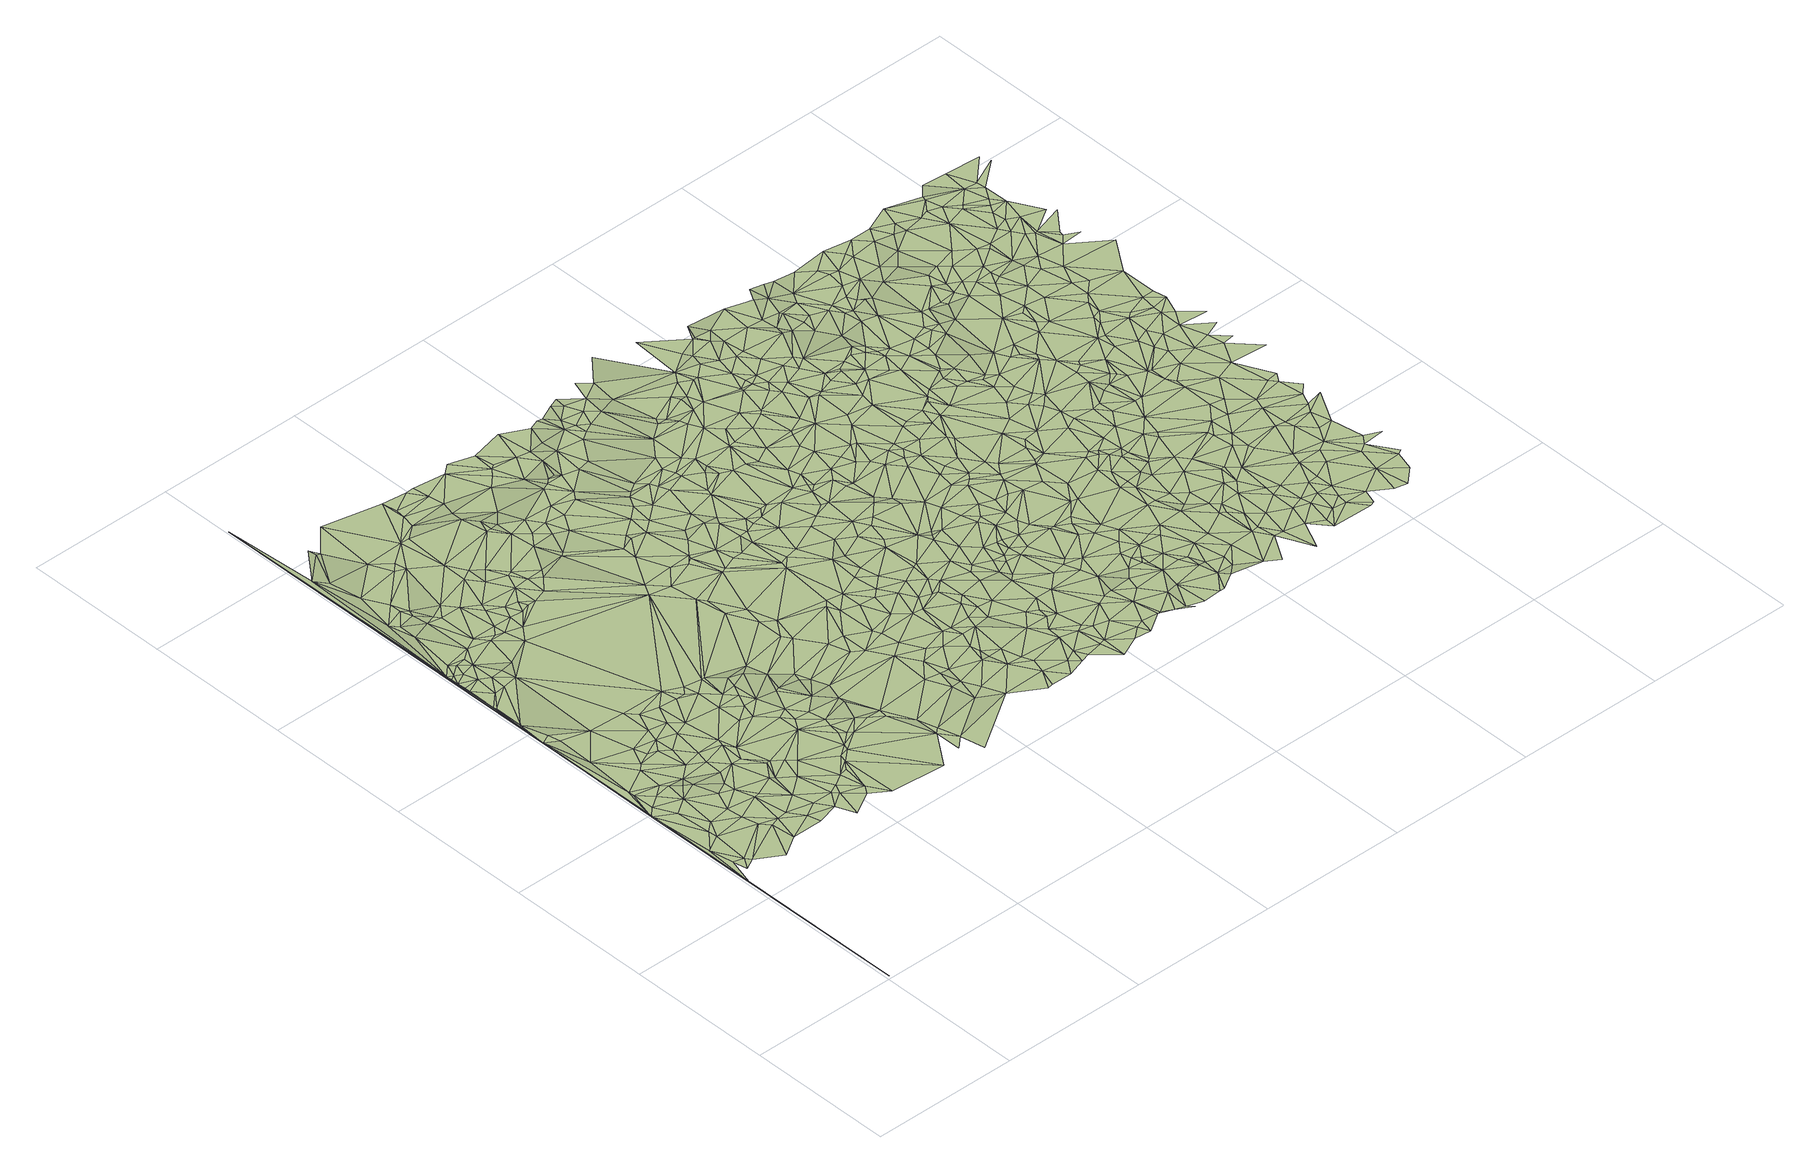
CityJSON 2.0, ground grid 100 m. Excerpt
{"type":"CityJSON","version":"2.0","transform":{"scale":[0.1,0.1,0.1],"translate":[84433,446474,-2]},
"CityObjects":{
"terrain1":{"type":"TINRelief","geometry":[{"type":"CompositeSurface","lod":"2","boundaries":[[[0,1,2]],[[1,3,2]],[[4,0,5]],[[6,3,7]],[[4,1,0]],[[4,5,8]],[[4,9,1]],[[1,10,3]],[[1,9,10]],[[11,4,8]],[[10,12,3]],[[12,13,3]],[[3,13,14]],[[15,10,9]],[[11,9,4]],[[3,14,16]],[[15,12,10]],[[17,8,18]],[[14,13,19]],[[3,16,7]],[[20,13,12]],[[21,15,9]],[[15,20,12]],[[17,11,8]],[[20,19,13]],[[16,14,22]],[[11,21,9]],[[22,14,19]],[[17,18,23]],[[24,7,16]],[[25,20,15]],[[25,15,21]],[[20,26,19]],[[6,7,27]],[[24,16,28]],[[28,16,22]],[[22,19,26]],[[24,29,7]],[[11,30,21]],[[20,31,26]],[[17,30,11]],[[17,23,30]],[[25,32,20]],[[33,7,34]],[[34,7,29]],[[20,35,31]],[[36,22,26]],[[37,7,33]],[[24,28,38]],[[32,35,20]],[[25,21,39]],[[36,28,22]],[[36,26,31]],[[37,40,7]],[[30,39,21]],[[41,30,23]],[[42,37,33]],[[24,43,29]],[[36,31,35]],[[25,44,32]],[[45,24,38]],[[33,34,43]],[[42,40,37]],[[34,29,43]],[[46,41,23]],[[25,39,44]],[[32,47,35]],[[48,38,28]],[[30,49,39]],[[48,28,36]],[[41,49,30]],[[45,43,24]],[[42,50,40]],[[42,33,51]],[[32,44,47]],[[36,35,52]],[[40,53,54]],[[40,50,53]],[[45,38,55]],[[56,57,53]],[[47,52,35]],[[39,58,44]],[[59,55,38]],[[53,57,54]],[[59,38,48]],[[57,60,54]],[[61,56,53]],[[62,39,49]],[[42,51,50]],[[63,49,41]],[[64,60,57]],[[61,57,56]],[[48,36,65]],[[61,53,50]],[[64,54,60]],[[33,43,66]],[[62,58,39]],[[67,41,46]],[[36,52,65]],[[68,64,57]],[[44,69,47]],[[63,62,49]],[[70,45,55]],[[61,68,57]],[[71,44,58]],[[33,66,51]],[[64,72,54]],[[59,48,73]],[[70,55,59]],[[45,74,43]],[[67,63,41]],[[27,7,40]],[[47,69,52]],[[75,61,50]],[[75,50,51]],[[68,76,64]],[[62,71,58]],[[64,76,72]],[[77,73,48]],[[77,48,65]],[[70,59,73]],[[71,69,44]],[[70,74,45]],[[61,78,68]],[[65,52,69]],[[79,54,72]],[[75,78,61]],[[78,76,68]],[[80,62,63]],[[81,71,62]],[[75,51,66]],[[82,72,76]],[[74,83,43]],[[27,40,54]],[[80,63,67]],[[66,43,83]],[[70,73,84]],[[77,84,73]],[[85,54,79]],[[86,67,87]],[[78,82,76]],[[88,81,62]],[[75,89,78]],[[90,77,65]],[[90,65,69]],[[75,66,89]],[[80,88,62]],[[71,91,69]],[[92,72,82]],[[86,80,67]],[[81,91,71]],[[70,93,74]],[[79,72,92]],[[85,94,54]],[[91,95,69]],[[92,82,78]],[[90,69,95]],[[70,84,93]],[[86,87,96]],[[97,84,77]],[[74,98,83]],[[99,78,89]],[[81,100,91]],[[99,89,66]],[[97,77,90]],[[74,93,98]],[[85,79,101]],[[88,102,81]],[[86,103,80]],[[80,103,88]],[[100,95,91]],[[81,102,100]],[[104,90,95]],[[100,104,95]],[[105,93,84]],[[106,101,79]],[[92,78,107]],[[97,90,104]],[[105,84,97]],[[106,79,92]],[[86,108,103]],[[99,107,78]],[[94,27,54]],[[109,85,101]],[[86,96,108]],[[103,110,88]],[[88,111,102]],[[112,98,93]],[[66,83,113]],[[85,114,94]],[[110,111,88]],[[99,66,115]],[[105,112,93]],[[116,106,92]],[[106,117,101]],[[113,83,98]],[[103,108,110]],[[118,114,85]],[[118,85,109]],[[109,101,117]],[[108,96,119]],[[116,92,107]],[[120,97,104]],[[114,121,94]],[[113,98,112]],[[108,122,110]],[[100,123,104]],[[106,124,117]],[[125,106,116]],[[105,97,126]],[[109,117,127]],[[118,109,127]],[[105,128,112]],[[115,66,113]],[[102,123,100]],[[99,115,107]],[[127,117,124]],[[125,124,106]],[[116,107,129]],[[108,119,130]],[[110,131,111]],[[108,130,122]],[[102,111,123]],[[122,130,110]],[[132,94,121]],[[116,129,133]],[[120,126,97]],[[129,107,134]],[[120,104,135]],[[127,124,136]],[[128,113,112]],[[110,130,131]],[[137,125,116]],[[125,136,124]],[[107,115,134]],[[138,128,105]],[[114,139,121]],[[140,114,118]],[[137,116,133]],[[138,105,126]],[[133,129,134]],[[111,131,141]],[[104,142,135]],[[123,142,104]],[[132,143,94]],[[137,136,125]],[[144,118,127]],[[145,113,128]],[[111,141,123]],[[132,121,146]],[[130,147,131]],[[115,148,134]],[[149,130,119]],[[145,128,138]],[[139,146,121]],[[145,150,113]],[[133,134,151]],[[144,127,136]],[[120,152,126]],[[120,135,152]],[[140,139,114]],[[137,133,153]],[[147,141,131]],[[145,138,150]],[[151,134,148]],[[132,146,143]],[[153,133,151]],[[138,126,154]],[[149,147,130]],[[140,118,144]],[[137,153,155]],[[126,152,156]],[[141,157,123]],[[154,126,156]],[[123,158,142]],[[138,159,150]],[[160,136,137]],[[135,161,152]],[[135,142,162]],[[163,141,147]],[[164,151,148]],[[138,154,159]],[[165,153,151]],[[165,155,153]],[[135,162,161]],[[123,157,166]],[[167,157,141]],[[168,158,123]],[[142,158,162]],[[160,137,155]],[[156,152,161]],[[165,151,164]],[[163,167,141]],[[168,123,166]],[[140,169,139]],[[139,170,146]],[[154,171,159]],[[172,154,156]],[[173,164,148]],[[167,166,157]],[[174,144,136]],[[162,158,175]],[[140,144,169]],[[172,156,161]],[[154,176,171]],[[168,175,158]],[[172,176,154]],[[174,136,160]],[[177,165,164]],[[178,173,148]],[[179,115,113]],[[180,155,165]],[[181,161,162]],[[177,164,173]],[[182,166,167]],[[183,147,149]],[[183,163,147]],[[160,155,184]],[[163,182,167]],[[169,185,139]],[[179,148,115]],[[182,168,166]],[[179,113,150]],[[172,161,186]],[[180,165,177]],[[187,162,175]],[[184,155,180]],[[144,185,169]],[[139,185,170]],[[178,177,173]],[[172,186,176]],[[187,181,162]],[[188,171,176]],[[168,189,175]],[[163,190,182]],[[191,161,181]],[[180,177,178]],[[174,185,144]],[[191,186,161]],[[179,150,159]],[[192,160,184]],[[193,168,182]],[[174,160,192]],[[187,194,181]],[[195,190,163]],[[188,176,186]],[[189,187,175]],[[191,181,194]],[[180,178,196]],[[193,189,168]],[[178,148,179]],[[183,195,163]],[[197,192,184]],[[198,184,180]],[[190,199,182]],[[200,194,187]],[[197,184,198]],[[174,201,185]],[[188,186,191]],[[202,159,171]],[[199,193,182]],[[203,180,196]],[[198,180,203]],[[191,194,204]],[[195,199,190]],[[200,204,194]],[[197,198,205]],[[199,189,193]],[[206,187,189]],[[183,207,208]],[[209,170,185]],[[210,200,187]],[[198,203,205]],[[183,211,195]],[[210,187,206]],[[203,196,212]],[[211,199,195]],[[213,185,201]],[[214,171,188]],[[174,192,215]],[[183,208,216]],[[178,179,196]],[[183,216,211]],[[210,204,200]],[[203,217,205]],[[197,215,192]],[[174,218,201]],[[203,212,217]],[[219,185,213]],[[220,188,191]],[[219,209,185]],[[197,205,221]],[[202,179,159]],[[222,191,204]],[[196,223,212]],[[218,213,201]],[[205,217,224]],[[174,215,218]],[[211,225,199]],[[202,171,214]],[[216,208,226]],[[199,227,189]],[[216,228,211]],[[217,212,229]],[[230,204,210]],[[231,210,206]],[[196,179,223]],[[206,189,227]],[[232,209,219]],[[197,221,215]],[[208,233,234]],[[222,220,191]],[[221,205,224]],[[219,213,235]],[[220,236,188]],[[214,188,236]],[[229,212,223]],[[217,229,224]],[[218,237,213]],[[232,219,238]],[[232,239,209]],[[222,204,230]],[[213,237,235]],[[216,226,228]],[[211,228,225]],[[230,210,231]],[[199,225,227]],[[215,240,218]],[[221,241,215]],[[241,240,215]],[[231,206,242]],[[229,243,224]],[[219,235,238]],[[232,238,239]],[[208,234,226]],[[244,223,179]],[[221,245,241]],[[221,224,246]],[[241,245,240]],[[242,206,227]],[[202,244,179]],[[243,247,224]],[[222,248,220]],[[249,202,214]],[[218,250,237]],[[240,250,218]],[[246,224,247]],[[220,248,236]],[[251,214,236]],[[229,223,252]],[[251,249,214]],[[221,253,245]],[[240,245,250]],[[239,238,254]],[[221,246,253]],[[255,243,229]],[[251,236,248]],[[256,223,244]],[[226,257,228]],[[228,258,225]],[[230,231,259]],[[260,247,243]],[[253,250,245]],[[261,246,247]],[[231,242,259]],[[262,235,237]],[[226,263,257]],[[257,258,228]],[[255,229,252]],[[261,253,246]],[[256,252,223]],[[238,235,264]],[[234,263,226]],[[258,265,225]],[[225,265,227]],[[266,202,249]],[[266,244,202]],[[260,243,255]],[[222,230,267]],[[238,264,254]],[[262,237,250]],[[222,267,248]],[[266,249,251]],[[261,247,260]],[[257,268,258]],[[242,227,269]],[[270,256,244]],[[268,265,258]],[[242,271,259]],[[230,259,267]],[[272,253,261]],[[262,264,235]],[[265,273,227]],[[266,270,244]],[[274,261,260]],[[263,275,257]],[[242,269,276]],[[242,276,271]],[[257,275,268]],[[255,252,277]],[[278,250,253]],[[260,255,279]],[[273,269,227]],[[251,248,280]],[[281,252,256]],[[234,282,263]],[[268,283,265]],[[272,261,274]],[[259,271,284]],[[270,281,256]],[[248,267,285]],[[279,255,277]],[[259,284,267]],[[283,273,265]],[[278,262,250]],[[272,278,253]],[[286,277,252]],[[266,287,270]],[[286,252,281]],[[263,282,275]],[[266,251,280]],[[274,260,288]],[[287,281,270]],[[234,289,290]],[[288,260,279]],[[266,291,287]],[[292,264,262]],[[268,275,293]],[[268,293,283]],[[280,248,285]],[[286,279,277]],[[234,290,282]],[[294,271,276]],[[272,274,295]],[[273,296,269]],[[297,284,271]],[[284,285,267]],[[276,269,298]],[[299,264,300]],[[291,301,287]],[[287,301,281]],[[300,264,292]],[[283,296,273]],[[290,289,302]],[[303,292,262]],[[288,279,286]],[[304,275,282]],[[266,280,291]],[[295,274,288]],[[297,271,294]],[[286,281,305]],[[278,303,262]],[[304,306,275]],[[284,307,285]],[[275,306,293]],[[308,278,272]],[[308,272,295]],[[291,309,301]],[[301,305,281]],[[269,296,298]],[[297,307,284]],[[294,276,298]],[[283,293,310]],[[304,282,311]],[[300,292,303]],[[312,299,300]],[[290,302,313]],[[304,311,306]],[[291,314,309]],[[283,310,296]],[[290,315,282]],[[288,286,316]],[[278,317,303]],[[286,305,318]],[[280,285,307]],[[282,319,311]],[[308,317,278]],[[315,319,282]],[[286,318,316]],[[291,280,314]],[[301,309,320]],[[297,294,321]],[[322,312,300]],[[317,323,303]],[[295,288,324]],[[306,325,293]],[[297,321,307]],[[309,314,320]],[[310,326,296]],[[288,316,324]],[[327,300,303]],[[311,325,306]],[[293,325,310]],[[301,328,305]],[[329,315,290]],[[327,322,300]],[[308,330,317]],[[329,290,313]],[[308,295,331]],[[330,323,317]],[[332,296,326]],[[332,298,296]],[[305,328,318]],[[327,312,322]],[[301,320,333]],[[295,324,331]],[[323,334,303]],[[335,294,298]],[[321,336,307]],[[310,325,326]],[[321,294,335]],[[330,337,323]],[[338,314,280]],[[316,318,339]],[[314,340,320]],[[324,316,341]],[[280,307,342]],[[327,303,334]],[[343,311,319]],[[307,336,344]],[[337,334,323]],[[345,329,313]],[[346,319,315]],[[308,347,330]],[[301,348,328]],[[301,333,348]],[[333,320,340]],[[332,349,298]],[[338,340,314]],[[325,350,326]],[[308,331,351]],[[321,335,336]],[[341,316,339]],[[330,334,337]],[[324,341,331]],[[339,318,328]],[[343,325,311]],[[335,298,349]],[[308,351,347]],[[342,307,344]],[[338,280,342]],[[329,346,315]],[[352,312,327]],[[332,326,353]],[[345,354,329]],[[326,350,353]],[[338,355,340]],[[356,327,334]],[[357,333,340]],[[336,358,344]],[[343,319,346]],[[325,359,350]],[[332,360,349]],[[330,361,334]],[[336,335,362]],[[357,348,333]],[[330,347,361]],[[339,328,363]],[[348,363,328]],[[338,342,355]],[[364,354,345]],[[329,354,346]],[[352,327,356]],[[341,365,331]],[[343,359,325]],[[335,349,362]],[[331,365,351]],[[332,366,360]],[[336,362,358]],[[347,351,367]],[[358,368,344]],[[342,344,368]],[[341,339,369]],[[332,353,366]],[[356,334,361]],[[357,340,370]],[[355,370,340]],[[371,350,359]],[[357,372,348]],[[371,353,350]],[[372,363,348]],[[347,367,373]],[[351,365,367]],[[347,373,361]],[[341,374,365]],[[341,369,374]],[[364,375,354]],[[376,342,368]],[[377,349,360]],[[356,361,378]],[[379,339,363]],[[357,380,372]],[[362,349,377]],[[381,343,346]],[[357,370,380]],[[354,382,346]],[[355,342,383]],[[352,356,384]],[[343,385,359]],[[386,353,371]],[[386,366,353]],[[387,371,359]],[[364,388,375]],[[369,339,379]],[[389,360,366]],[[384,356,378]],[[375,382,354]],[[362,390,358]],[[376,383,342]],[[379,363,372]],[[381,346,382]],[[381,391,343]],[[380,392,372]],[[393,368,358]],[[385,387,359]],[[355,394,370]],[[386,371,387]],[[380,370,392]],[[389,377,360]],[[386,389,366]],[[373,395,361]],[[396,367,365]],[[343,391,385]],[[393,376,368]],[[362,377,390]],[[378,361,397]],[[398,375,388]],[[355,383,394]],[[396,365,374]],[[373,367,399]],[[400,374,369]],[[398,382,375]],[[372,392,401]],[[402,381,382]],[[369,379,403]],[[393,358,390]],[[379,372,401]],[[381,404,391]],[[384,378,397]],[[361,395,397]],[[400,369,403]],[[398,388,405]],[[376,406,383]],[[402,404,381]],[[407,386,387]],[[391,408,385]],[[409,390,377]],[[407,389,386]],[[398,410,382]],[[400,411,374]],[[396,374,411]],[[392,370,412]],[[396,399,367]],[[373,399,395]],[[385,413,387]],[[410,402,382]],[[393,406,376]],[[392,414,401]],[[404,408,391]],[[415,377,389]],[[394,416,370]],[[379,401,414]],[[408,413,385]],[[384,397,417]],[[409,393,390]],[[415,409,377]],[[392,412,414]],[[398,418,410]],[[403,379,419]],[[416,412,370]],[[404,413,408]],[[397,395,420]],[[407,421,389]],[[417,397,422]],[[400,403,423]],[[424,394,383]],[[398,405,425]],[[407,387,426]],[[413,426,387]],[[415,389,421]],[[427,422,397]],[[424,383,406]],[[428,397,420]],[[398,425,418]],[[427,397,428]],[[429,406,393]],[[396,411,430]],[[379,414,431]],[[402,432,404]],[[410,432,402]],[[400,433,411]],[[403,419,423]],[[424,416,394]],[[396,430,399]],[[434,413,404]],[[409,435,393]],[[436,420,395]],[[437,428,420]],[[427,438,422]],[[399,436,395]],[[379,431,419]],[[400,423,433]],[[425,405,439]],[[440,406,429]],[[407,441,421]],[[418,432,410]],[[415,442,409]],[[415,421,443]],[[407,426,441]],[[412,444,414]],[[430,411,433]],[[424,406,440]],[[427,428,445]],[[429,393,435]],[[416,446,412]],[[434,426,413]],[[432,434,404]],[[441,443,421]],[[447,423,419]],[[436,437,420]],[[445,428,437]],[[418,425,448]],[[449,438,427]],[[399,430,436]],[[409,442,435]],[[447,433,423]],[[425,439,448]],[[424,450,416]],[[431,414,444]],[[449,427,445]],[[451,441,426]],[[440,429,435]],[[450,446,416]],[[447,419,431]],[[452,415,443]],[[453,412,446]],[[424,440,454]],[[455,443,441]],[[449,456,438]],[[453,444,412]],[[445,437,457]],[[452,442,415]],[[436,457,437]],[[458,418,448]],[[458,432,418]],[[459,448,439]],[[434,460,426]],[[461,441,451]],[[454,440,435]],[[451,426,460]],[[462,434,432]],[[453,446,450]],[[461,455,441]],[[463,443,455]],[[449,445,464]],[[463,452,443]],[[449,464,456]],[[442,465,435]],[[466,450,424]],[[431,444,467]],[[447,468,433]],[[466,424,454]],[[447,431,468]],[[464,445,457]],[[465,469,435]],[[430,433,470]],[[458,462,432]],[[430,471,436]],[[459,458,448]],[[453,472,444]],[[473,457,436]],[[474,442,452]],[[461,451,475]],[[461,476,455]],[[474,465,442]],[[475,451,460]],[[463,455,476]],[[477,434,462]],[[468,431,467]],[[478,472,453]],[[479,467,444]],[[480,454,435]],[[474,469,465]],[[481,453,450]],[[482,444,472]],[[483,460,434]],[[484,458,459]],[[458,485,462]],[[461,475,476]],[[482,479,444]],[[464,457,486]],[[473,487,457]],[[466,488,450]],[[484,459,489]],[[478,482,472]],[[473,436,490]],[[481,478,453]],[[491,467,479]],[[480,466,454]],[[477,483,434]],[[470,433,468]],[[492,463,476]],[[491,468,467]],[[493,435,469]],[[488,494,450]],[[485,477,462]],[[487,486,457]],[[430,470,471]],[[481,450,494]],[[463,495,452]],[[476,475,496]],[[495,474,452]],[[471,490,436]],[[492,476,496]],[[458,497,485]],[[475,460,498]],[[499,458,484]],[[473,500,487]],[[501,469,474]],[[483,498,460]],[[464,502,503]],[[493,480,435]],[[464,486,502]],[[499,484,489]],[[478,504,482]],[[473,490,500]],[[505,491,479]],[[506,488,466]],[[492,496,507]],[[475,508,496]],[[505,468,491]],[[506,466,480]],[[481,504,478]],[[492,509,463]],[[510,475,498]],[[499,497,458]],[[511,477,485]],[[488,512,494]],[[511,485,497]],[[513,489,514]],[[481,494,512]],[[510,508,475]],[[515,468,505]],[[499,489,513]],[[493,469,501]],[[516,479,482]],[[517,468,515]],[[507,496,518]],[[495,519,474]],[[463,509,495]],[[517,470,468]],[[492,507,509]],[[483,520,498]],[[501,474,519]],[[508,518,496]],[[477,520,483]],[[481,512,504]],[[521,486,487]],[[506,480,493]],[[521,487,500]],[[520,510,498]],[[522,500,490]],[[523,505,479]],[[522,490,471]],[[504,516,482]],[[522,471,470]],[[509,507,518]],[[524,477,511]],[[525,515,505]],[[499,513,526]],[[506,527,488]],[[517,515,525]],[[488,527,512]],[[523,479,516]],[[526,513,528]],[[495,529,519]],[[530,504,512]],[[531,508,510]],[[522,532,500]],[[495,509,529]],[[511,497,533]],[[499,533,497]],[[534,520,477]],[[532,521,500]],[[535,470,517]],[[531,518,508]],[[524,534,477]],[[536,502,486]],[[501,519,537]],[[538,522,470]],[[539,510,520]],[[540,509,518]],[[506,493,541]],[[542,516,504]],[[537,519,529]],[[524,511,533]],[[543,505,523]],[[499,526,533]],[[544,486,521]],[[545,529,509]],[[530,542,504]],[[546,493,501]],[[547,530,512]],[[548,525,505]],[[526,528,549]],[[535,517,525]],[[535,538,470]],[[550,540,518]],[[548,505,543]],[[547,512,527]],[[531,510,539]],[[550,518,531]],[[522,551,532]],[[545,509,540]],[[551,521,532]],[[538,551,522]],[[545,537,529]],[[506,541,527]],[[524,533,552]],[[524,552,553]],[[524,553,534]],[[536,554,502]],[[555,501,537]],[[536,486,544]],[[534,556,520]],[[557,516,542]],[[539,520,558]],[[551,544,521]],[[550,531,559]],[[560,523,516]],[[530,557,542]],[[535,525,561]],[[546,501,555]],[[552,533,562]],[[563,493,546]],[[548,561,525]],[[563,541,493]],[[552,564,553]],[[556,558,520]],[[526,549,565]],[[552,562,564]],[[545,566,537]],[[526,567,533]],[[559,531,539]],[[560,543,523]],[[547,568,530]],[[538,569,551]],[[553,570,534]],[[571,562,533]],[[555,537,566]],[[565,549,572]],[[560,516,557]],[[573,559,539]],[[560,548,543]],[[530,568,557]],[[535,561,574]],[[553,564,570]],[[550,575,540]],[[571,564,562]],[[547,527,576]],[[551,569,544]],[[577,538,535]],[[526,565,567]],[[545,540,575]],[[545,578,566]],[[579,561,548]],[[534,570,556]],[[573,539,558]],[[541,580,527]],[[571,533,581]],[[567,581,533]],[[550,559,582]],[[547,576,568]],[[573,583,559]],[[538,584,569]],[[571,570,564]],[[574,561,579]],[[577,535,574]],[[579,548,560]],[[576,527,580]],[[546,555,585]],[[565,572,586]],[[536,544,569]],[[587,584,538]],[[563,546,588]],[[573,558,589]],[[545,575,578]],[[556,590,558]],[[563,591,541]],[[577,587,538]],[[555,566,592]],[[591,580,541]],[[570,590,556]],[[588,546,585]],[[571,581,593]],[[573,589,583]],[[567,593,581]],[[536,569,584]],[[594,557,568]],[[582,559,583]],[[565,595,567]],[[558,590,589]],[[578,592,566]],[[550,582,575]],[[560,557,594]],[[596,568,576]],[[597,576,580]],[[567,595,593]],[[598,591,563]],[[598,563,588]],[[585,555,592]],[[571,599,570]],[[600,574,579]],[[565,586,601]],[[591,597,580]],[[577,574,602]],[[570,603,590]],[[596,576,597]],[[594,568,596]],[[604,536,584]],[[565,605,595]],[[571,593,606]],[[579,560,607]],[[578,575,592]],[[570,599,603]],[[608,588,585]],[[583,589,609]],[[565,601,605]],[[602,574,600]],[[595,606,593]],[[587,610,584]],[[611,587,577]],[[612,591,598]],[[612,598,588]],[[608,585,592]],[[613,614,536]],[[571,606,599]],[[615,560,594]],[[591,616,597]],[[617,536,604]],[[596,597,616]],[[611,577,602]],[[610,604,584]],[[582,583,609]],[[613,536,617]],[[586,618,601]],[[611,619,587]],[[600,579,607]],[[595,605,606]],[[603,620,590]],[[619,610,587]],[[575,621,592]],[[622,588,608]],[[612,588,622]],[[594,596,623]],[[624,560,615]],[[589,590,625]],[[575,582,621]],[[599,620,603]],[[624,607,560]],[[611,602,626]],[[602,600,626]],[[612,627,591]],[[596,616,623]],[[611,628,619]],[[601,629,605]],[[606,620,599]],[[619,628,610]],[[610,630,604]],[[591,627,616]],[[617,604,630]],[[611,626,628]],[[606,605,629]],[[622,608,631]],[[601,618,629]],[[582,609,632]],[[608,592,633]],[[634,614,613]],[[620,625,590]],[[635,615,594]],[[600,607,636]],[[626,600,636]],[[609,589,637]],[[582,632,621]],[[612,622,638]],[[592,621,633]],[[634,613,617]],[[606,639,620]],[[635,594,623]],[[610,628,640]],[[610,640,630]],[[608,633,631]],[[606,629,639]],[[624,641,607]],[[641,636,607]],[[612,638,627]],[[617,630,642]],[[589,625,637]],[[643,623,616]],[[624,615,644]],[[645,628,626]],[[632,633,621]],[[645,626,636]],[[643,616,627]],[[634,617,642]],[[635,623,646]],[[644,615,635]],[[620,639,647]],[[628,648,640]],[[643,646,623]],[[624,644,641]],[[622,631,649]],[[650,629,618]],[[632,609,651]],[[631,633,652]],[[620,647,625]],[[630,640,653]],[[645,648,628]],[[654,636,641]],[[650,639,629]],[[655,618,656]],[[638,622,649]],[[630,653,642]],[[634,642,657]],[[631,652,658]],[[659,645,636]],[[638,660,627]],[[609,637,651]],[[648,661,640]],[[635,646,662]],[[634,657,663]],[[643,662,646]],[[653,640,661]],[[659,636,654]],[[643,627,660]],[[664,641,644]],[[654,641,665]],[[655,650,618]],[[647,666,625]],[[664,665,641]],[[657,642,667]],[[633,668,652]],[[649,631,658]],[[632,669,633]],[[639,670,647]],[[671,625,666]],[[671,637,625]],[[657,667,663]],[[667,642,653]],[[650,670,639]],[[645,672,648]],[[673,644,635]],[[638,649,660]],[[674,666,647]],[[643,660,662]],[[658,652,668]],[[659,672,645]],[[632,651,669]],[[671,675,637]],[[633,669,668]],[[635,662,676]],[[677,659,654]],[[671,666,678]],[[674,678,666]],[[654,665,679]],[[664,644,673]],[[664,679,665]],[[680,653,661]],[[681,637,675]],[[681,651,637]],[[674,647,682]],[[677,672,659]],[[683,661,648]],[[684,658,668]],[[655,685,650]],[[660,686,662]],[[670,682,647]],[[673,635,676]],[[649,658,684]],[[680,667,653]],[[650,687,670]],[[654,679,688]],[[650,685,689]],[[683,648,672]],[[690,685,655]],[[691,675,671]],[[690,655,692]],[[650,689,687]],[[674,693,678]],[[686,676,662]],[[694,686,660]],[[695,663,667]],[[677,654,696]],[[697,671,678]],[[664,698,679]],[[681,675,691]],[[674,682,693]],[[684,668,699]],[[696,654,688]],[[649,700,660]],[[664,673,698]],[[701,670,687]],[[668,669,702]],[[701,682,670]],[[649,684,699]],[[683,680,661]],[[703,651,681]],[[704,669,651]],[[679,698,688]],[[700,694,660]],[[697,691,671]],[[694,676,686]],[[689,701,687]],[[690,705,685]],[[677,706,672]],[[689,685,705]],[[690,692,707]],[[695,667,680]],[[696,688,698]],[[703,704,651]],[[649,699,700]],[[694,708,676]],[[709,681,691]],[[704,702,669]],[[668,702,710]],[[673,711,698]],[[668,710,699]],[[712,678,693]],[[673,676,713]],[[703,681,709]],[[712,697,678]],[[683,672,706]],[[677,696,714]],[[689,715,701]],[[704,716,702]],[[701,717,682]],[[717,693,682]],[[696,698,718]],[[697,719,691]],[[703,716,704]],[[673,713,711]],[[713,676,708]],[[689,705,715]],[[683,720,680]],[[690,721,705]],[[694,722,708]],[[700,723,694]],[[690,707,721]],[[709,691,719]],[[695,680,724]],[[724,680,720]],[[677,725,706]],[[716,726,702]],[[703,727,716]],[[718,698,728]],[[696,718,714]],[[703,709,727]],[[698,711,729]],[[683,706,720]],[[715,717,701]],[[700,699,730]],[[717,712,693]],[[677,714,731]],[[709,719,732]],[[710,702,726]],[[677,731,725]],[[727,709,732]],[[698,729,728]],[[733,719,697]],[[727,726,716]],[[732,719,734]],[[729,711,713]],[[733,697,712]],[[722,735,708]],[[713,708,736]],[[705,737,715]],[[707,738,739]],[[694,740,722]],[[714,718,728]],[[694,723,740]],[[724,720,741]],[[706,742,720]],[[743,699,710]],[[721,737,705]],[[700,730,723]],[[744,695,724]],[[736,708,735]],[[733,734,719]],[[745,730,699]],[[707,746,721]],[[715,747,717]],[[707,739,746]],[[714,728,748]],[[706,725,749]],[[720,742,741]],[[728,729,750]],[[745,699,743]],[[706,749,742]],[[748,728,750]],[[710,726,751]],[[729,713,752]],[[722,753,735]],[[717,754,712]],[[755,727,732]],[[731,714,748]],[[737,756,715]],[[755,732,734]],[[715,756,747]],[[752,713,736]],[[757,739,738]],[[758,726,727]],[[724,741,759]],[[733,712,760]],[[729,761,750]],[[722,740,753]],[[743,710,751]],[[717,747,754]],[[721,762,737]],[[748,750,761]],[[744,724,759]],[[760,712,754]],[[725,763,749]],[[736,735,764]],[[735,753,764]],[[763,742,749]],[[729,752,761]],[[721,746,762]],[[765,734,733]],[[766,723,730]],[[751,726,758]],[[757,746,739]],[[752,736,767]],[[768,740,723]],[[736,764,767]],[[755,758,727]],[[740,769,753]],[[770,741,742]],[[737,771,756]],[[747,772,754]],[[737,762,771]],[[773,757,738]],[[731,774,725]],[[755,734,765]],[[756,775,747]],[[766,768,723]],[[745,776,730]],[[731,748,777]],[[760,754,772]],[[763,770,742]],[[752,767,778]],[[779,753,769]],[[779,764,753]],[[725,774,763]],[[777,748,761]],[[747,775,772]],[[759,741,770]],[[745,743,776]],[[778,767,764]],[[780,743,751]],[[744,759,781]],[[766,730,776]],[[782,762,746]],[[756,771,775]],[[757,782,746]],[[780,751,758]],[[783,769,740]],[[752,784,761]],[[773,738,785]],[[783,740,768]],[[752,778,786]],[[763,774,770]],[[783,779,769]],[[787,771,762]],[[731,788,774]],[[733,760,789]],[[731,777,788]],[[759,790,781]],[[752,786,784]],[[755,765,791]],[[792,782,757]],[[779,793,764]],[[782,787,762]],[[760,772,794]],[[759,770,795]],[[778,764,793]],[[773,792,757]],[[755,796,758]],[[765,733,789]],[[780,758,797]],[[772,775,794]],[[774,798,770]],[[777,761,799]],[[761,784,799]],[[755,791,796]],[[759,800,790]],[[759,795,800]],[[798,795,770]],[[758,796,797]],[[801,776,743]],[[788,798,774]],[[771,802,775]],[[801,743,780]],[[792,803,782]],[[804,780,797]],[[803,787,782]],[[777,805,788]],[[773,785,806]],[[807,779,783]],[[791,765,789]],[[766,808,768]],[[809,786,778]],[[788,805,798]],[[760,794,810]],[[766,776,808]],[[787,802,771]],[[773,811,792]],[[807,793,779]],[[760,810,789]],[[808,783,768]],[[809,778,793]],[[812,784,786]],[[777,799,805]],[[773,806,811]],[[792,811,803]],[[803,813,787]],[[814,794,775]],[[801,780,804]],[[798,805,815]],[[804,797,816]],[[814,775,817]],[[799,784,818]],[[797,796,816]],[[819,800,795]],[[798,820,795]],[[812,786,809]],[[821,807,783]],[[791,822,796]],[[787,813,802]],[[812,818,784]],[[823,817,775]],[[802,823,775]],[[809,793,807]],[[799,824,805]],[[805,825,815]],[[791,789,822]],[[808,821,783]],[[801,826,776]],[[824,825,805]],[[804,816,827]],[[798,815,820]],[[801,804,827]],[[803,828,813]],[[829,810,794]],[[776,830,808]],[[829,794,814]],[[826,830,776]],[[796,831,816]],[[819,795,832]],[[812,833,818]],[[810,822,789]],[[834,799,818]],[[812,809,833]],[[799,835,824]],[[813,828,802]],[[795,820,836]],[[803,811,837]],[[835,825,824]],[[829,822,810]],[[795,836,832]],[[821,838,807]],[[827,816,839]],[[840,809,807]],[[808,841,821]],[[801,827,839]],[[834,835,799]],[[834,818,833]],[[825,842,815]],[[841,838,821]],[[839,816,831]],[[840,833,809]],[[803,837,828]],[[796,822,843]],[[814,817,844]],[[808,845,841]],[[811,846,837]],[[815,842,820]],[[802,847,823]],[[835,842,825]],[[829,814,844]],[[796,848,831]],[[802,828,847]],[[845,838,841]],[[801,849,826]],[[801,839,849]],[[823,844,817]],[[808,830,845]],[[829,850,822]],[[851,834,833]],[[851,833,840]],[[826,852,830]],[[839,831,853]],[[854,836,820]],[[826,849,852]],[[855,807,838]],[[840,807,855]],[[796,843,848]],[[832,836,854]],[[834,856,835]],[[854,820,842]],[[837,846,857]],[[839,858,849]],[[852,859,830]],[[819,832,860]],[[839,853,858]],[[823,847,861]],[[843,822,850]],[[835,856,842]],[[845,830,862]],[[845,862,838]],[[851,840,863]],[[828,864,847]],[[837,864,828]],[[829,865,850]],[[823,866,844]],[[867,853,831]],[[852,849,868]],[[860,832,854]],[[852,868,859]],[[823,861,866]],[[869,834,851]],[[829,844,865]],[[849,858,868]],[[870,851,863]],[[871,837,857]],[[848,872,831]],[[868,858,853]],[[867,831,872]],[[869,856,834]],[[873,854,842]],[[864,861,847]],[[855,838,862]],[[843,850,874]],[[830,859,875]],[[869,851,870]],[[856,876,842]],[[840,877,863]],[[868,853,867]],[[840,855,877]],[[843,874,848]],[[878,844,866]],[[879,860,854]],[[830,875,862]],[[880,864,837]],[[873,842,876]],[[870,863,881]],[[871,880,837]],[[873,879,854]],[[865,844,878]],[[859,868,875]],[[874,850,882]],[[848,883,872]],[[884,861,864]],[[861,885,866]],[[850,865,882]],[[867,872,886]],[[855,862,887]],[[869,870,881]],[[888,868,867]],[[881,863,877]],[[889,876,856]],[[880,884,864]],[[869,890,856]],[[891,861,884]],[[878,866,892]],[[861,893,885]],[[848,874,894]],[[848,894,883]],[[855,887,895]],[[862,896,887]],[[897,872,883]],[[886,872,897]],[[889,856,890]],[[885,892,866]],[[888,875,868]],[[891,893,861]],[[898,860,879]],[[869,881,899]],[[862,875,896]],[[900,884,880]],[[877,855,901]],[[867,886,902]],[[855,895,903]],[[904,865,878]],[[874,882,894]],[[898,879,873]],[[869,899,890]],[[881,877,905]],[[906,873,876]],[[903,895,887]],[[903,887,896]],[[888,867,907]],[[855,903,901]],[[897,883,894]],[[899,881,905]],[[885,893,892]],[[904,878,892]],[[908,891,884]],[[889,909,876]],[[888,910,875]],[[886,897,911]],[[912,882,865]],[[867,902,907]],[[898,873,906]],[[899,913,890]],[[905,877,914]],[[889,890,913]],[[877,901,914]],[[886,911,902]],[[888,907,910]],[[875,915,896]],[[906,876,909]],[[916,894,882]],[[912,865,904]],[[917,875,910]],[[899,905,918]],[[919,903,896]],[[889,913,909]],[[899,918,913]],[[893,920,892]],[[914,901,921]],[[897,894,922]],[[917,915,875]],[[923,901,903]],[[924,916,882]],[[912,924,882]],[[920,904,892]],[[911,897,925]],[[898,906,926]],[[905,914,927]],[[902,928,907]],[[907,929,910]],[[916,922,894]],[[923,921,901]],[[915,930,896]],[[919,896,930]],[[923,903,919]],[[902,911,931]],[[932,914,921]],[[905,927,918]],[[917,910,929]],[[897,922,925]],[[906,909,933]],[[913,934,909]],[[913,918,934]],[[917,935,915]],[[902,931,928]],[[906,933,926]],[[927,914,932]],[[931,911,925]],[[932,921,936]],[[923,936,921]],[[928,929,907]],[[937,924,912]],[[938,916,924]],[[938,922,916]],[[917,929,935]],[[915,935,930]],[[933,909,939]],[[934,939,909]],[[926,933,940]],[[927,941,918]],[[942,925,922]],[[923,919,943]],[[919,930,944]],[[918,941,934]],[[923,945,936]],[[931,925,946]],[[947,935,929]],[[948,932,936]],[[935,944,930]],[[927,932,948]],[[928,931,949]],[[933,939,940]],[[928,949,929]],[[919,944,943]],[[950,925,942]],[[950,946,925]],[[926,940,951]],[[948,936,945]],[[923,952,945]],[[923,943,952]],[[931,946,949]],[[947,929,953]],[[954,942,922]],[[947,955,935]],[[956,941,927]],[[956,927,948]],[[955,944,935]],[[934,957,939]],[[940,939,958]],[[949,953,929]],[[950,942,959]],[[941,957,934]],[[943,944,960]],[[940,958,951]],[[961,946,950]],[[947,953,955]],[[962,949,946]],[[956,963,941]],[[956,948,963]],[[958,939,957]],[[948,945,964]],[[952,943,965]],[[952,964,945]],[[941,963,957]],[[965,943,960]],[[966,962,946]],[[967,953,949]],[[952,965,964]],[[962,967,949]],[[968,960,944]],[[967,955,953]],[[968,944,955]],[[948,969,963]],[[958,957,970]],[[971,951,958]],[[948,964,972]],[[963,973,957]],[[971,958,970]],[[968,965,960]],[[974,955,967]],[[970,957,975]],[[948,972,969]],[[971,976,951]],[[964,965,977]],[[969,973,963]],[[974,968,955]],[[971,970,975]],[[973,978,957]],[[957,978,975]],[[972,964,979]],[[979,964,977]],[[969,980,973]],[[981,975,978]],[[973,982,978]],[[983,965,968]],[[973,980,982]],[[969,972,984]],[[983,977,965]],[[971,975,985]],[[971,985,976]],[[979,977,986]],[[969,984,980]],[[972,979,984]],[[981,978,987]],[[985,975,981]],[[988,986,977]],[[982,987,978]],[[979,986,984]],[[976,985,989]],[[990,986,988]],[[991,988,977]],[[992,982,980]],[[981,987,993]],[[992,980,984]],[[985,981,993]],[[992,987,982]],[[994,984,986]],[[995,986,990]],[[992,993,987]],[[989,985,996]],[[994,992,984]],[[997,985,993]],[[992,997,993]],[[985,998,996]],[[997,998,985]],[[999,996,998]],[[1000,998,997]]]}]}
},
"vertices":[
[63,1360,27],[32,1520,27],[8,1170,27],[5,1970,24],[131,1340,26],[81,1260,27],[4,0,32],[4,2870,33],[158,1300,27],[152,1590,27],[147,1650,25],[400,1510,26],[132,1890,26],[63,2030,26],[61,2180,25],[218,1710,24],[57,2220,25],[451,1450,27],[327,1200,26],[151,2090,24],[246,1970,24],[373,1620,27],[228,2150,25],[467,1290,26],[89,2570,19],[365,1730,26],[265,2110,25],[4,5480,23],[240,2320,27],[90,2820,27],[514,1470,27],[320,2050,33],[424,1870,24],[8,3060,44],[56,2890,46],[366,2020,33],[366,2100,25],[5,3260,45],[283,2360,27],[551,1700,27],[4,3280,45],[656,1380,25],[9,3260,45],[274,2770,27],[513,1830,26],[344,2490,24],[678,1290,25],[510,1910,24],[463,2180,26],[585,1480,27],[100,3370,44],[177,3380,43],[562,2000,24],[4,3480,44],[4,3670,40],[372,2400,26],[5,3520,43],[4,3580,42],[589,1710,27],[432,2380,27],[4,3630,41],[111,3530,43],[720,1570,27],[759,1440,25],[39,3650,40],[565,2120,28],[286,3400,40],[823,1330,26],[86,3620,41],[659,2010,24],[493,2460,26],[726,1770,28],[77,3740,37],[499,2330,27],[519,2550,26],[183,3490,42],[116,3710,37],[589,2210,26],[185,3650,39],[122,4060,29],[899,1440,24],[753,1750,25],[184,3720,37],[520,2760,25],[622,2420,26],[82,4240,28],[929,1400,25],[877,1200,27],[852,1670,27],[272,3500,40],[737,2170,26],[809,1880,27],[263,3780,36],[644,2530,24],[36,4820,37],[729,2010,24],[1036,1290,27],[751,2220,26],[580,2690,26],[365,3520,35],[832,1880,27],[127,4190,28],[902,1830,26],[964,1470,25],[779,2100,25],[719,2460,26],[255,4100,35],[411,3740,37],[1074,1350,27],[221,4290,28],[1042,1520,25],[953,1780,26],[705,2660,25],[816,2760,24],[142,4530,25],[552,3610,33],[348,3820,36],[246,4210,29],[221,4370,28],[1157,1210,26],[960,2270,23],[98,4740,34],[1100,1530,25],[1145,1980,26],[318,4120,37],[348,4080,37],[953,2430,25],[263,4260,28],[830,2650,24],[459,3760,36],[1146,1590,25],[1161,1640,24],[224,4990,23],[513,3820,35],[519,3740,35],[1040,2240,25],[418,4170,36],[485,4080,35],[954,2600,26],[383,4730,22],[448,4580,23],[1241,1700,24],[1143,2130,26],[219,5050,22],[513,4550,23],[889,2650,25],[251,4980,22],[1228,1660,24],[629,3710,34],[1528,1180,25],[932,2700,25],[635,3820,35],[1067,2340,27],[573,3960,35],[1050,2500,26],[593,4010,35],[1109,2430,28],[1290,1800,25],[1194,2060,27],[1054,2680,25],[681,4250,31],[1159,2340,26],[1213,2160,29],[1363,1750,24],[722,3810,36],[677,3910,35],[1302,1880,26],[1329,1770,25],[1318,1940,28],[499,4630,22],[417,5160,22],[1073,2680,25],[1148,2510,28],[784,3830,36],[686,4420,29],[1295,2050,30],[1162,2580,37],[760,3890,36],[840,3830,36],[1354,3440,26],[834,3990,38],[1286,2310,32],[1451,1840,24],[1697,1420,23],[751,4150,35],[648,4740,23],[1253,2550,36],[1401,2140,32],[1323,2600,24],[1508,2030,25],[1507,1790,25],[1358,2460,24],[752,4290,33],[1503,1980,31],[1315,2320,32],[1594,1730,22],[933,3860,40],[825,4230,37],[882,4100,39],[1602,1790,23],[1454,2300,24],[707,4740,23],[1527,3230,21],[938,4000,40],[1472,2360,23],[912,4110,40],[1548,2150,23],[1699,1240,23],[1778,1310,22],[811,5070,23],[1508,2260,23],[1702,1590,18],[1014,3950,43],[799,4810,23],[1562,3030,19],[1060,4470,40],[1734,1450,23],[1049,4000,44],[1032,4650,37],[820,4900,23],[1648,2660,22],[1148,4360,39],[1685,2600,21],[1398,3520,25],[1162,4190,42],[1977,1820,26],[2078,1510,18],[1995,2090,26],[2042,1660,27],[1231,4030,27],[1802,2430,20],[1842,2290,22],[831,4970,22],[1810,1140,23],[2223,1410,29],[1064,4830,26],[1651,2840,19],[1037,4730,31],[1049,4940,24],[979,5050,22],[1094,4560,41],[1097,4470,40],[1910,2240,23],[1258,4050,27],[1498,3410,24],[1152,4480,36],[1237,4280,39],[1315,4200,40],[1733,2780,20],[1564,3180,20],[1234,4570,28],[1674,2970,21],[1530,3740,26],[1289,4400,39],[1033,5050,24],[1532,3840,26],[1614,3540,23],[2108,1660,31],[2081,1800,24],[1909,2420,22],[1412,4160,36],[1357,4300,40],[1366,4760,22],[2164,1550,30],[1253,5020,26],[2083,1940,24],[1803,3310,23],[2020,2680,22],[2137,1790,26],[2097,2160,27],[1710,3490,24],[2059,2340,23],[1483,4390,39],[2174,2020,24],[1485,4280,38],[2331,1720,29],[2085,2290,23],[1628,3880,25],[1559,4530,40],[1624,3920,27],[2091,3090,22],[1765,3550,22],[2413,1600,27],[2260,1970,21],[2053,2600,24],[2057,2720,23],[1728,3860,24],[1752,3520,23],[1748,4010,25],[2431,1280,31],[2514,1420,27],[1833,3320,23],[1441,4830,20],[2368,1860,26],[2240,2380,23],[1625,4340,37],[2352,2070,23],[2165,2560,25],[2333,2300,23],[1323,5080,23],[1484,4880,20],[1909,3480,21],[2471,1290,30],[1548,4680,24],[2385,1720,26],[1852,3650,26],[2382,1790,27],[2166,2700,23],[1670,4400,37],[1934,3360,22],[2414,1970,24],[2479,1720,28],[1495,5030,19],[2615,1290,26],[2106,3140,21],[2543,1520,28],[1816,3930,23],[1604,4550,39],[1896,3720,29],[2511,1590,28],[1999,3360,23],[2274,2550,25],[1511,4900,20],[1639,4580,39],[1833,4080,25],[2512,1970,25],[2405,2060,22],[1654,4860,22],[2027,3700,25],[2684,1390,26],[1718,4550,38],[1880,4160,23],[2404,2290,24],[2102,3480,19],[1738,4730,27],[2399,2490,24],[2331,2600,25],[1688,4580,37],[2162,3160,20],[2029,3810,24],[2110,3390,18],[1927,4020,22],[2335,2970,20],[2712,1760,27],[2316,2760,24],[2742,1330,27],[2787,1570,29],[1825,4520,40],[2087,3640,22],[2455,2380,24],[2542,2060,22],[1915,4190,20],[1720,5080,21],[2598,2180,23],[2764,1430,27],[2251,3180,19],[1744,4840,23],[2156,3480,19],[2421,2680,25],[2626,1990,21],[2533,2350,24],[1845,4730,39],[2504,2540,24],[2114,3690,21],[2806,1350,27],[2041,4170,22],[2570,2340,24],[1980,4230,22],[2397,2800,23],[2087,4050,22],[2304,3380,24],[2643,2090,23],[2228,3570,19],[1913,4540,38],[2061,4120,22],[2920,1370,28],[2404,2940,24],[2609,2470,23],[1844,4850,26],[2229,3860,24],[2230,3510,20],[2794,1670,28],[2906,1540,28],[2466,3090,20],[1892,4990,22],[2807,1870,28],[2654,2230,24],[2740,2080,25],[2955,1210,28],[2649,2410,23],[2623,2600,24],[2867,1760,27],[2302,3520,20],[2628,2840,23],[2452,3270,19],[2023,4700,42],[2186,4220,22],[2006,4840,40],[2959,1380,28],[2225,4320,20],[2221,4100,22],[2354,3580,20],[2957,1570,28],[2242,3900,24],[2929,1740,27],[3094,1270,29],[2582,3020,22],[2815,2260,23],[2874,1830,28],[2651,2610,24],[3001,1520,26],[2218,4140,22],[2473,3540,21],[2937,1920,28],[2397,3580,20],[2811,2500,24],[2538,3320,18],[1956,5010,31],[3099,1490,28],[2394,3970,20],[2084,4740,43],[2829,2350,24],[1991,5000,30],[2344,4030,21],[2650,3140,21],[3176,1340,28],[2941,2130,27],[2047,4910,43],[2079,4820,43],[2670,2900,22],[2334,4220,19],[2474,3940,18],[3165,1640,28],[2387,4160,18],[3051,1920,26],[2840,2800,20],[2331,4450,22],[2147,4770,45],[2091,5040,42],[3209,1260,26],[2704,3040,21],[2947,2240,22],[2871,2700,24],[2876,2390,25],[2611,3590,19],[2191,4880,48],[2622,3370,20],[2391,4070,18],[3232,1360,28],[2144,4990,46],[2674,3360,18],[2985,2170,25],[2937,2560,24],[2667,3490,18],[2762,3090,22],[2993,2340,23],[2151,5060,49],[2266,4810,45],[3316,1520,28],[3346,1350,26],[3165,2020,24],[3041,2280,22],[3229,1670,28],[3032,2460,22],[2279,4950,51],[2895,2740,22],[2855,3180,21],[2564,3930,19],[2609,4110,19],[2917,2770,19],[2612,4330,19],[2570,4420,20],[2693,3560,17],[2442,4530,23],[2969,2740,20],[3144,2270,22],[3070,2330,21],[3330,1830,21],[2717,3530,18],[2702,3730,19],[2963,3070,20],[2825,3490,18],[2728,3650,18],[3298,1940,21],[3366,1350,26],[3292,1680,28],[2402,4860,29],[2465,4570,25],[2890,3220,18],[3438,1310,29],[2553,4470,20],[2636,3900,17],[3118,2440,23],[3073,2990,18],[2845,3400,18],[3165,2650,23],[3134,2360,21],[3415,1600,27],[3258,2040,23],[3517,1450,28],[2506,4530,23],[3108,2890,18],[2405,5020,53],[2326,5090,53],[2886,3570,17],[2749,3960,17],[2962,3140,17],[3154,2440,23],[3222,2300,21],[3219,2560,22],[3299,2070,24],[3440,1690,26],[2892,3390,18],[3505,1290,26],[3541,1250,27],[2654,4120,20],[2925,3750,19],[2697,4240,19],[3259,2410,20],[3135,2760,21],[3376,2010,23],[2664,4660,22],[2679,4490,20],[2899,3840,20],[3504,1760,22],[2814,4140,20],[3603,1470,24],[3138,3390,17],[3617,1250,26],[3212,2680,21],[3033,3520,19],[3427,2330,20],[2689,4600,24],[3638,1620,22],[3561,1890,23],[2848,4290,22],[2831,4800,25],[3283,2770,18],[2766,4500,21],[3506,2180,20],[3342,2510,19],[3220,3290,17],[3000,3610,18],[2937,3940,18],[2781,4730,22],[3343,2610,17],[3286,3000,18],[3100,3470,16],[2955,3970,19],[3742,1260,23],[3367,2440,18],[2732,4600,22],[3600,1750,20],[3580,1820,21],[2568,5210,36],[3350,2930,20],[3632,1980,19],[3117,3650,18],[3584,2130,18],[3455,2330,19],[3101,3930,19],[2933,4200,21],[3627,1720,21],[3304,3110,19],[3627,1790,20],[3848,1390,21],[3376,2730,18],[3818,1510,23],[3154,3640,17],[2860,4680,23],[3696,1880,18],[3738,1730,20],[3778,1260,23],[3547,2280,19],[2954,4220,22],[3554,2690,19],[3239,3470,19],[3002,4420,22],[3464,2720,20],[3064,4020,22],[3258,3360,19],[3767,1630,21],[3680,2430,18],[3588,2330,19],[2891,4680,25],[3399,2970,19],[3893,1330,22],[3006,4440,21],[3433,3010,19],[3661,2160,19],[3705,2060,19],[3342,3310,20],[3533,2830,18],[3820,1610,20],[3244,3780,18],[3863,1510,20],[3301,3490,19],[3308,3420,20],[3377,3150,19],[3840,1860,21],[3154,4260,22],[3959,1390,18],[3109,4320,22],[3803,1910,20],[2986,4760,23],[3973,1470,18],[3937,1680,19],[3233,4120,22],[3554,2880,18],[3726,2420,18],[3063,4580,20],[3079,4430,22],[3478,3150,19],[2969,4890,30],[2845,5140,33],[3285,3860,20],[3432,3420,19],[3002,4840,27],[4107,1290,19],[3076,4480,21],[3903,1930,18],[3683,2670,19],[3568,3020,19],[3442,3570,20],[3290,4100,22],[3980,2110,17],[3160,4380,22],[3561,3330,20],[3150,4470,22],[4074,1520,21],[3088,4710,21],[3612,2960,19],[3778,2560,19],[3764,2810,19],[3105,4950,28],[3452,3830,19],[3234,4300,24],[3972,2330,18],[3586,3290,19],[4052,1690,18],[3185,4670,21],[3317,4110,25],[3167,4870,25],[3590,3480,19],[3470,3930,19],[3322,4430,22],[3489,3590,20],[4076,1940,20],[3267,4560,22],[3812,3140,20],[4246,1530,19],[3983,2530,19],[3785,2840,20],[3227,4820,20],[3445,4220,21],[4314,1420,18],[4197,1230,19],[3121,4950,27],[3823,2950,20],[3369,4350,23],[3669,3500,19],[3243,4680,19],[3624,3600,18],[3170,5060,18],[3511,4030,21],[3427,4150,22],[4036,2110,16],[3233,4940,24],[3863,2850,18],[4012,2660,19],[4222,1780,19],[4037,2270,18],[3415,4450,22],[3592,4010,20],[4131,1970,17],[4037,2340,20],[3732,3670,20],[3448,4400,22],[4138,2100,18],[3528,4170,22],[3407,4820,20],[4030,2470,18],[4241,1880,19],[3517,4650,22],[3870,3010,20],[4299,1540,18],[3701,3640,19],[4260,1760,18],[3535,4190,22],[4326,1680,18],[4376,1410,17],[4149,2350,20],[4420,1180,21],[4230,2030,17],[3765,3530,19],[3424,5030,23],[3598,4220,22],[4179,2290,16],[3635,4090,21],[3970,3020,20],[3932,3210,19],[4289,1830,17],[4061,2690,19],[4130,2590,18],[4086,2630,18],[4417,1600,18],[3578,4630,12],[4511,1380,18],[3779,3710,20],[4169,2530,17],[4118,2920,19],[3730,3990,20],[4331,2190,20],[3782,3950,21],[3720,4290,22],[4424,1840,18],[4107,2660,18],[4427,1960,19],[3667,4240,22],[4243,2390,18],[3531,4710,15],[4559,1530,17],[3921,3630,17],[4020,3330,19],[3513,4810,24],[3676,4550,8],[4208,2720,18],[4212,2580,20],[3741,4200,22],[3804,4100,22],[4100,3230,19],[3756,4410,8],[4220,2530,18],[4378,2320,20],[4266,2410,19],[3908,3730,17],[3934,3790,21],[4559,1690,22],[4619,1250,20],[4626,1320,18],[4063,3480,18],[3627,4790,24],[3634,4770,26],[4191,3060,19],[3605,4980,17],[4155,3160,18],[4664,1490,18],[4491,1920,20],[3779,4240,22],[3670,4630,25],[3798,4160,21],[4202,2960,18],[3904,4010,20],[3986,3620,18],[4502,2060,20],[4393,2590,22],[4568,1760,23],[4722,1370,18],[4326,2750,18],[3673,4930,20],[4439,2240,21],[3867,4130,21],[4651,1560,18],[3728,4650,31],[4011,3750,21],[4439,2510,21],[4184,3290,20],[3951,3800,21],[4149,3400,20],[4064,3570,19],[3753,4780,31],[4640,1720,23],[4525,2060,20],[4811,1360,19],[3843,4610,29],[4594,1990,21],[4225,3230,22],[3917,4420,18],[4014,3910,23],[4103,3590,20],[4340,2950,18],[3658,5070,10],[4748,1530,21],[4164,3540,19],[4027,4100,20],[4892,1240,23],[4029,3980,23],[4779,1630,21],[3890,4530,30],[4667,2350,21],[3739,5040,19],[4463,2550,19],[4821,1430,21],[4145,3770,33],[4689,2170,20],[3801,4860,29],[4501,2700,20],[4405,2860,20],[3883,4630,30],[4025,4400,14],[3800,5020,22],[4483,3140,23],[4863,1800,21],[4853,1520,21],[4402,2960,18],[3939,4510,30],[4928,1250,24],[4271,3700,22],[4417,3480,22],[4191,4010,24],[4676,2310,20],[4956,1350,24],[4156,4090,21],[4852,1640,21],[4758,2110,19],[3996,4630,30],[4564,2840,19],[4768,2070,19],[4138,4140,19],[3930,4990,32],[4049,4720,29],[4316,3610,20],[4751,2410,22],[4888,1880,20],[4058,4540,30],[4022,4570,29],[4493,3250,21],[4501,3030,17],[4979,1700,22],[4761,2250,21],[4485,3410,20],[4615,2840,20],[4035,4910,32],[4221,4100,22],[4225,4250,21],[4106,4530,22],[4064,4840,32],[5143,1460,23],[4407,3680,20],[4559,3050,17],[4308,4060,31],[4368,3590,20],[4159,4690,31],[4851,2530,19],[4985,2130,22],[4441,3530,21],[5095,1260,21],[5022,1800,22],[4853,2740,20],[4628,3120,18],[4860,2390,21],[4271,4240,20],[4557,3290,19],[4687,3040,17],[4126,4830,31],[4517,3890,24],[4256,4600,12],[5181,1240,23],[4654,3090,18],[4571,3320,18],[4183,5020,27],[5091,1840,23],[4585,3660,22],[4385,4200,20],[5184,1630,22],[5044,2300,21],[5066,2060,21],[4800,2990,18],[4695,3230,17],[4423,4380,22],[4364,4240,19],[5290,1340,21],[4825,2870,18],[4274,4870,26],[4943,2510,19],[4795,3400,18],[4321,4700,26],[4515,4170,22],[5052,2120,21],[4258,4920,27],[5326,1470,22],[4477,4250,21],[5071,2380,21],[4857,2810,20],[5245,1670,21],[5158,1950,21],[4823,2980,19],[4633,3740,21],[4814,3280,18],[4413,4650,8],[4475,4460,22],[5288,1730,22],[5220,2090,19],[5249,1950,23],[5053,2670,20],[4635,3850,22],[4690,3690,23],[4979,2910,20],[4370,4990,27],[4501,4340,19],[5358,1490,21],[4652,4060,21],[4974,3120,18],[4684,3890,21],[5260,2150,20],[4579,4290,22],[4456,4890,27],[4943,3220,19],[5394,1680,22],[4508,4750,12],[4843,3390,17],[5007,3040,20],[5302,2240,17],[4565,4490,21],[4630,4230,24],[4906,3550,18],[5235,2460,21],[4900,3490,17],[4629,4430,20],[4822,3870,19],[5381,2180,18],[4703,4150,22],[5196,2720,19],[4821,4010,20],[5273,2410,22],[5135,2960,19],[4514,4990,27],[4758,4310,22],[5041,3260,18],[5047,3410,19],[4975,3670,18],[5087,3170,20],[4750,4240,24],[4579,4860,25],[4720,4530,24],[4965,3570,19],[4761,4180,22],[5362,2300,19],[5314,2470,22],[4668,4850,14],[4653,4930,24],[4840,4450,21],[5286,2880,18],[5025,3860,18],[5026,3730,18],[4931,4160,22],[5211,3170,20],[5085,3440,20],[4919,4240,18],[5215,3320,20],[5266,2990,21],[4698,5070,24],[4982,4070,19],[5212,3380,20],[5446,2700,21],[5230,3490,18],[4893,4400,22],[4878,4720,25],[4793,4860,30],[5365,2890,19],[5112,3810,19],[5382,3040,18],[5277,3270,20],[4927,4430,21],[5049,4170,20],[5090,4000,19],[5407,3150,19],[5327,3400,21],[5312,3740,19],[5085,4430,22],[4853,4880,30],[4918,4960,32],[5132,4360,21],[5044,4500,22],[5311,3490,20],[4946,4850,29],[4924,4990,33],[5227,4150,20],[5022,4760,25],[5180,4330,20],[5134,4530,23],[5047,4790,26],[5121,4620,24],[5468,3970,21],[5212,4490,23],[5153,4890,22],[5198,4330,20],[5160,4680,23],[5281,4210,19],[5000,5070,25],[5285,4240,20],[5375,4160,20],[5255,4650,21],[5195,4730,22],[5367,4440,22],[5407,4390,24],[5169,5060,24],[5250,4820,23],[5240,4880,23],[5410,5040,26],[5439,4970,26]
]}
